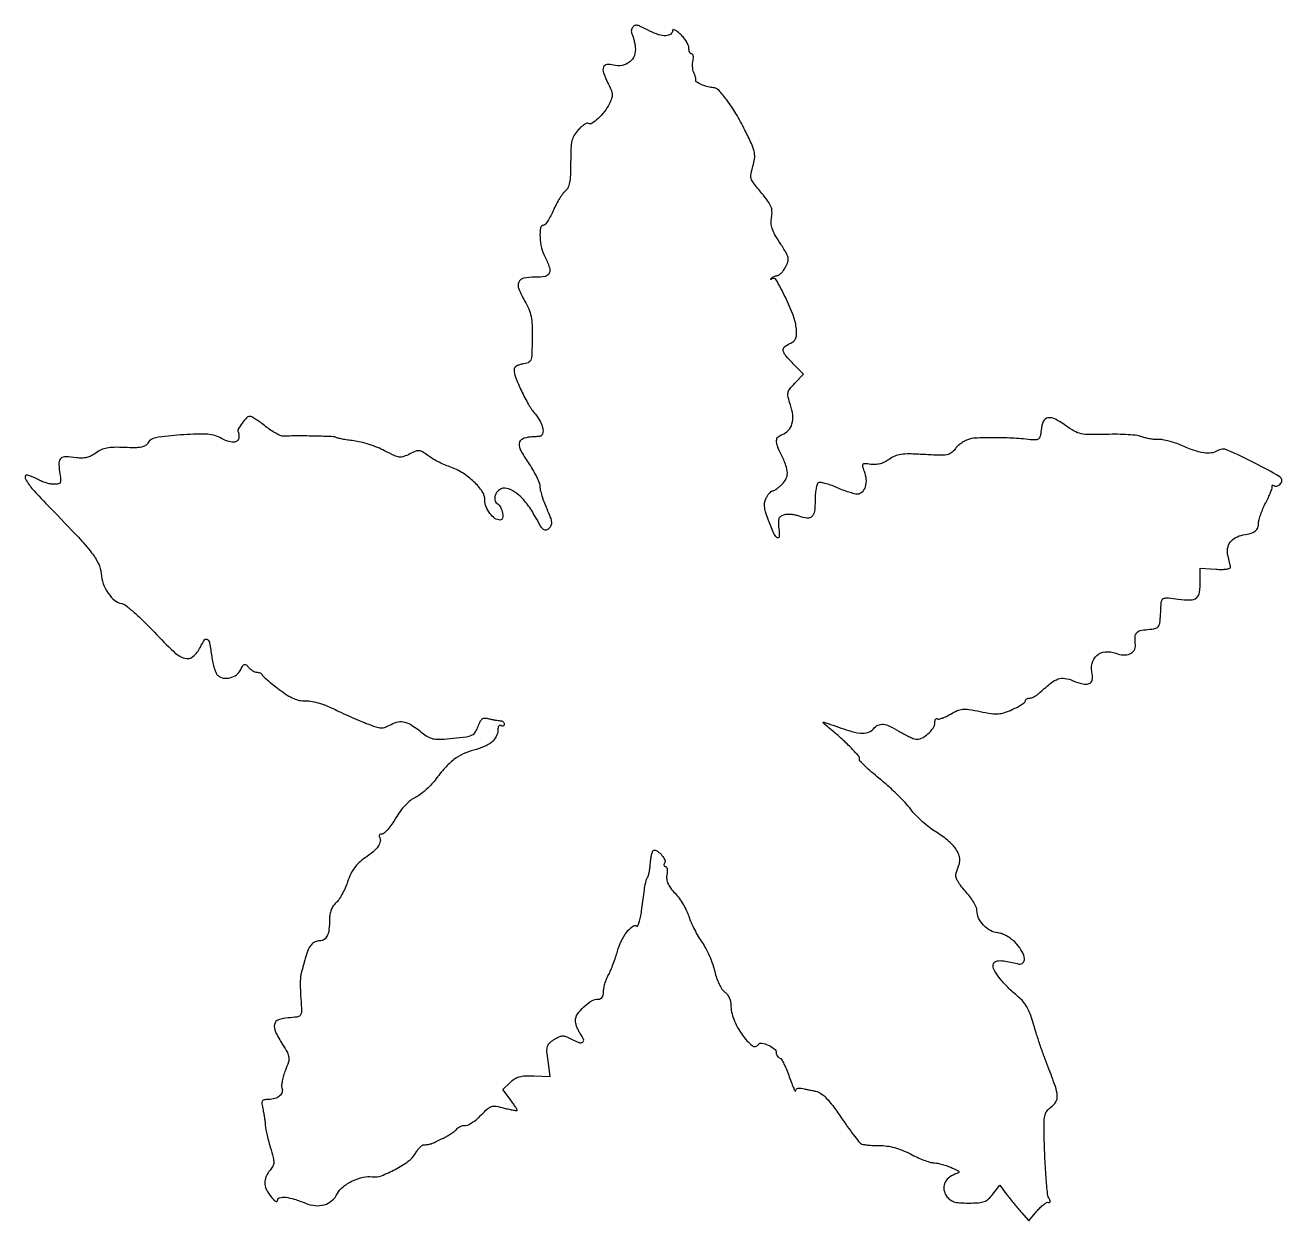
# Model space of a CAD drawing. Extents: x 0 to 388, y 0 to 369.
import ezdxf

# ---------------------------------------------------------------- set-up
doc = ezdxf.new("R2010")
doc.units = 0

msp = doc.modelspace()

# ---------------------------------------------------------------- linework, layer by layer
msp.add_lwpolyline([(187.5, 368, 0.077793), (187.308516, 367.544944, 0.058995), (187.24081, 367.006879, 0.059316), (187.300606, 366.471224, 0.081155), (187.485528, 366.023417, -0.063643), (187.743275, 365.456119, -0.014565), (188.025039, 364.438887, -0.014834), (188.282685, 363.238472, -0.013968), (188.474607, 362.000645, -0.12268), (188.176169, 359.48867, -0.132898), (186.733959, 357.496612, -0.126612), (184.420205, 356.440998, -0.105905), (181.714984, 356.535398, 0.086546), (179.640154, 356.687638, 0.294073), (178.627033, 355.882614, 0.168426), (178.638205, 354.132268, 0.032922), (179.90119, 351.193684, -0.016777), (180.982382, 348.886276, -0.081909), (181.325695, 347.490556, -0.10397), (181.160688, 346.223132, -0.035495), (180.421657, 344.511633, -0.045001), (178.916564, 342.155817, -0.040889), (176.96954, 340.024304, -0.040751), (175.079701, 338.535017, -0.292848), (173.972352, 338.517088, 0.244291), (173.52876, 338.550142, 0.039579), (172.738164, 338.134587, 0.036018), (171.808209, 337.449315, 0.024493), (170.851428, 336.547132, 0.056264), (169.599475, 334.911748, 0.078073), (168.907201, 333.204024, 0.047754), (168.583123, 330.797663, 0.009609), (168.5, 326.472909, -0.009774), (168.425259, 322.649882, -0.03505), (168.159333, 320.223617, -0.057918), (167.678208, 318.639964, -0.132332), (166.905436, 317.672108, 0.076793), (166.156479, 316.920509, 0.018169), (165.162633, 315.448994, 0.018279), (164.132418, 313.654387, 0.017113), (163.211666, 311.75, -0.017384), (162.330643, 309.930294, -0.025182), (161.418835, 308.395312, -0.022986), (160.580175, 307.250676, -0.226904), (160.05623, 307, 0.375142), (159.169835, 306.226029, 0.04518), (159.04356, 303.416521, 0.044082), (159.487377, 300.111603, 0.064873), (160.493839, 297.364307, -0.031025), (161.970022, 294.047118, -0.202812), (161.892392, 292.264913, -0.242562), (160.592447, 291.274356, -0.043829), (157.468615, 291, 0.047745), (153.965847, 290.664757, 0.245819), (152.490269, 289.488708, 0.204601), (152.465098, 287.420443, 0.033771), (154.272856, 283.76234, -0.030782), (155.557661, 281.201099, -0.051554), (156.269762, 278.902277, -0.040846), (156.588931, 276.156783, -0.012692), (156.62511, 272, -0.005339), (156.491366, 267.112413, -0.078771), (156.159175, 265.432741, -0.2076), (155.375005, 264.610749, -0.07137), (153.75, 264.183578, 0.046136), (152.697652, 263.962833, 0.061579), (151.807813, 263.563344, 0.076512), (151.203434, 263.056651, 0.182064), (151, 262.516483, 0.09485), (151.454629, 260.141481, 0.016321), (153.294905, 255.917884, 0.018715), (155.503923, 251.684834, 0.045307), (157.519868, 248.794019, -0.050068), (159.053504, 246.549679, -0.072289), (159.887866, 244.299443, -0.116091), (159.853732, 242.626507, -0.307938), (159, 241.875, -0.007526), (158.485264, 241.818512, -0.002427), (157.720937, 241.75, -0.00242), (156.869905, 241.682025, -0.002712), (156.05, 241.625, 0.087858), (153.585343, 241.023734, 0.273183), (152.626411, 239.688717, 0.148115), (153.087944, 237.463908, 0.026126), (155.34632, 233.787661, -0.016969), (156.745015, 231.601585, -0.019415), (157.926732, 229.419966, -0.018923), (158.779486, 227.509169, -0.09577), (159, 226.368459, 0.059266), (159.133075, 225.249711, 0.015035), (159.616335, 223.481962, 0.015119), (160.295012, 221.482042, 0.014771), (161.098162, 219.510994, -0.011102), (162.214759, 216.827207, -0.0657), (162.576856, 215.352993, -0.127975), (162.42478, 214.311002, -0.096777), (161.776601, 213.348029, -0.139468), (160.910812, 212.86573, -0.24038), (160.128176, 213.057841, -0.080828), (159.218296, 214.14474, -0.00931), (157.63838, 216.923084, 0.034155), (155.182042, 220.783159, 0.053444), (152.524862, 223.682841, 0.067213), (149.907291, 225.427881, 0.150255), (147.568822, 225.79447, 0.152591), (146.191654, 225.136637, 0.11409), (145.243008, 223.735404, 0.12951), (145.072406, 222.195583, 0.216268), (145.766826, 221.119827, -0.12782), (146.853509, 219.941432, -0.076689), (147.487777, 218.134555, -0.102498), (147.457164, 216.586184, -0.350013), (146.722375, 216, -0.156041), (145.128002, 216.509994, -0.073988), (143.557845, 218.023049, -0.069449), (142.396938, 220.062259, -0.094999), (142, 222.132574, 0.149352), (141.194186, 224.770101, 0.054244), (138.642749, 227.790642, 0.050244), (135.096791, 230.546108, 0.05531), (131.181215, 232.436063, -0.019192), (129.344839, 233.164354, -0.014608), (127.391385, 234.096338, -0.014833), (125.609242, 235.079286, -0.033216), (124.333876, 235.952013, 0.02523), (122.762606, 237.064452, 0.121338), (121.731286, 237.410943, 0.117506), (120.640047, 237.244551, 0.023003), (118.822855, 236.408395, -0.037), (116.943835, 235.606676, -0.113996), (115.578016, 235.466457, -0.077897), (114.007436, 235.918401, -0.011531), (111.039686, 237.384068, 0.025523), (108.853479, 238.388702, 0.016851), (106.251366, 239.326825, 0.016973), (103.6528, 240.069489, 0.031252), (101.490897, 240.467248, -0.006872), (99.622831, 240.717579, -0.009125), (97.931918, 240.999496, -0.006864), (96.531905, 241.279191, -0.085876), (96.032289, 241.480044, 0.129997), (95.160701, 241.744919, 0.0024), (90.316061, 241.89848, 0.006266), (85.036767, 241.974273, 0.00619), (79.735774, 241.918316, -0.107294), (78.819098, 242.095404, -0.024838), (77.398913, 242.788925, -0.02453), (75.809129, 243.770172, -0.021838), (74.25793, 244.938923, 0.015055), (72.745411, 246.111018, 0.018845), (71.271827, 247.100809, 0.017302), (69.996365, 247.829709, 0.121742), (69.30734, 248, 0.209397), (68.374916, 247.5916, 0.028346), (66.986827, 245.904481, 0.026733), (65.801845, 244.089224, 0.287354), (65.83102, 243.25, -0.11386), (65.89735, 243.07778, -0.011158), (65.950362, 242.632812, -0.013658), (65.987659, 242.092723, -0.010409), (66, 241.5, -0.219151), (65.534273, 240.488462, -0.176582), (64.401589, 240.064347, -0.088973), (62.544602, 240.380753, -0.032763), (60.099416, 241.44859, 0.115638), (55.872642, 242.514349, 0.023025), (48.032425, 242.284576, 0.018488), (40.257727, 241.407701, 0.231853), (37.892474, 239.772345, -0.132746), (37.111107, 238.973206, -0.086135), (35.894995, 238.51428, -0.047243), (33.966062, 238.33128, -0.01122), (30.735092, 238.403235, 0.014826), (27.460408, 238.45254, 0.043541), (25.219048, 238.223984, 0.059166), (23.464352, 237.668011, 0.052707), (21.81346, 236.699941, -0.042192), (20.394639, 235.827444, -0.056552), (18.979204, 235.304315, -0.056459), (17.480709, 235.111094, -0.041867), (15.81346, 235.22506, 0.027285), (12.540505, 235.544789, 0.186147), (11.031367, 235.035855, 0.222663), (10.40882, 233.711003, 0.039938), (10.62924, 230.917144, -0.01225), (10.949646, 228.541558, -0.134151), (10.800307, 227.599047, -0.246183), (10.223814, 227.147757, -0.049118), (8.877808, 227.035435, -0.04535), (7.787209, 227.150965, -0.023882), (6.464106, 227.480268, -0.023558), (5.130969, 227.950039, -0.033366), (4, 228.5, 0.065162), (0.767618, 229.825567, 0.627677), (0.041073, 228.978207, 0.080527), (2.104004, 225.780648, 0.009575), (7.890018, 219.604809, -0.003836), (16.469052, 210.655895, -0.024783), (20.531753, 205.901149, -0.051505), (22.605171, 202.553961, -0.093395), (23.44717, 199.456596, 0.068344), (24.136941, 196.307829, 0.062617), (25.661922, 193.358476, 0.068524), (27.680435, 191.14385, 0.137623), (29.821694, 190.184201, -0.132285), (31.033753, 189.656183, -0.011285), (33.659132, 187.460707, -0.014312), (36.701756, 184.639542, -0.010596), (39.906829, 181.356193, 0.014795), (45.875825, 175.343253, 0.111499), (49.295562, 173.305444, 0.260968), (51.826748, 173.805992, 0.100758), (54.110278, 176.723056, -0.033134), (55.437031, 178.98964, -0.440429), (56.291246, 179.114587, -0.179511), (56.980048, 177.94186, -0.010986), (57.612296, 173.864999, 0.021819), (57.954448, 171.935655, 0.025063), (58.452109, 170.132311, 0.025321), (59.020892, 168.665904, 0.114859), (59.571474, 167.940682, 0.135981), (61.287068, 167.16956, 0.102431), (63.361628, 167.277606, 0.098595), (65.288251, 168.214783, 0.115662), (66.580445, 169.776603, -0.019062), (67.265903, 171.034237, -0.184674), (67.734244, 171.404078, -0.26287), (68.23141, 171.29763, -0.038279), (68.977921, 170.526603, 0.044783), (69.558345, 169.94249, 0.040409), (70.252895, 169.44844, 0.042736), (70.952228, 169.108818, 0.091925), (71.539111, 169, -0.05676), (72.058853, 168.940808, -0.057037), (72.551072, 168.766277, -0.062656), (72.944001, 168.508928, -0.117809), (73.166667, 168.204347, 0.110315), (73.49578, 167.739888, 0.006019), (74.847289, 166.548424, 0.00912), (76.510883, 165.169049, 0.006518), (78.419847, 163.68446, 0.018307), (80.919842, 161.932159, 0.04163), (82.951837, 160.844337, 0.054176), (84.756838, 160.285855, 0.064857), (86.531428, 160.175178, -0.062139), (88.146676, 160.083212, -0.023454), (90.354674, 159.571129, -0.022397), (92.77714, 158.769484, -0.022576), (95.111581, 157.756226, 0.00543), (97.529789, 156.606549, 0.003515), (100.351283, 155.326507, 0.003534), (103.12575, 154.114667, 0.00668), (105.382149, 153.183515, 0.011733), (108.341182, 152.088072, 0.071361), (109.940853, 151.782723, 0.103858), (111.284977, 152.000795, 0.038321), (113.027484, 152.830558, -0.082388), (115.231486, 153.651652, -0.118175), (117.305385, 153.562326, -0.079007), (119.692736, 152.450081, -0.021457), (123.052839, 149.966134, 0.051209), (124.705489, 148.890059, 0.081624), (126.306663, 148.373719, 0.052179), (128.454929, 148.27742, 0.010658), (132.251314, 148.584767, 0.009289), (136.29607, 149.075251, 0.076628), (138.065715, 149.607598, 0.141162), (139.106425, 150.530804, 0.057377), (139.938062, 152.25217, -0.029232), (140.577361, 153.790448, -0.124056), (141.213836, 154.547364, -0.162293), (142.032931, 154.803424, -0.060829), (143.239588, 154.633009, 0.011562), (144.19668, 154.400124, 0.010233), (145.203191, 154.201223, 0.010331), (146.117151, 154.059374, 0.030607), (146.75, 154.013655, -0.083178), (147.227392, 153.928313, -0.091839), (147.632812, 153.692925, -0.099374), (147.904013, 153.346001, -0.116879), (148, 152.940983, -0.108972), (147.921712, 152.586039, -0.182303), (147.70625, 152.3746, -0.161196), (147.3821, 152.343488, -0.082592), (147, 152.5, 0.1935), (146.621739, 152.565437, 0.18433), (146.29375, 152.352632, 0.108335), (146.071686, 151.848422, 0.049799), (146, 151.130446, -0.120993), (145.509709, 149.133997, -0.098213), (144.124264, 147.411705, -0.074542), (141.812601, 145.998353, -0.038338), (138.587485, 144.917712, 0.04763), (135.296907, 143.74681, 0.055255), (132.460025, 142.017443, 0.046358), (129.708212, 139.451312, 0.021938), (126.640085, 135.686432, -0.029983), (125.314684, 134.112411, -0.022304), (123.677713, 132.536527, -0.022709), (121.993948, 131.184991, -0.046533), (120.54187, 130.318575, 0.059152), (119.016721, 129.355709, 0.032524), (117.39398, 127.855063, 0.03008), (115.818764, 125.982252, 0.027649), (114.431168, 123.882144, -0.019183), (113.240671, 122.012304, -0.026292), (112.021169, 120.43413, -0.025151), (110.916669, 119.273804, -0.192255), (110.230904, 119, 0.070303), (109.756141, 118.932914, 0.145278), (109.443381, 118.732759, 0.189734), (109.339065, 118.435939, 0.129855), (109.444227, 118.090242, -0.184158), (109.700748, 116.75165, -0.106806), (109.073448, 115.215547, -0.067895), (107.518786, 113.499477, -0.028638), (105.021913, 111.633199, 0.036279), (103.121867, 110.16728, 0.051476), (101.686365, 108.589697, 0.049165), (100.55838, 106.695786, 0.029567), (99.587815, 104.264386, -0.023495), (98.826597, 102.288115, -0.022049), (97.86868, 100.348527, -0.022633), (96.865902, 98.705901, -0.067441), (95.990847, 97.724191, 0.068082), (95.148356, 96.776584, 0.05525), (94.519506, 95.569863, 0.050895), (94.130562, 94.155225, 0.041676), (94, 92.591575, -0.026293), (93.839612, 89.543651, -0.080175), (93.298218, 87.549935, -0.13541), (92.357851, 86.4206, -0.152993), (91.015456, 86, 0.112085), (89.528633, 85.662459, 0.109157), (88.316755, 84.714263, 0.07713), (87.323993, 83.040909, 0.030682), (86.481507, 80.5, -0.000139), (86.147918, 79.241424, -0.000125), (85.802402, 77.940625, -0.000126), (85.492459, 76.776103, -0.000402), (85.285018, 76, 0.045694), (85.051992, 74.647841, 0.019686), (84.978827, 72.818211, 0.012538), (85.043399, 70.180324, 0.003377), (85.279011, 66, -0.023749), (85.313164, 63.806139, -0.19796), (84.913822, 62.91856, -0.158585), (83.955366, 62.464304, -0.013953), (81.25, 62.192502, 0.065748), (78.231914, 61.569592, 0.262142), (77.026949, 60.204593, 0.167736), (77.304859, 57.936403, 0.027207), (79.499911, 54.000141, -0.015638), (80.992972, 51.462515, -0.097603), (81.444778, 50.032207, -0.104321), (81.304166, 48.579871, -0.019053), (80.392143, 46.022043, 0.021237), (79.815621, 44.382557, 0.024645), (79.412297, 42.778916, 0.024758), (79.208353, 41.40732, 0.116653), (79.314087, 40.623885, -0.164493), (79.368086, 39.286092, -0.142438), (78.608534, 38.097677, -0.108825), (77.119042, 37.279448, -0.071505), (75.175, 37, 0.039229), (73.805985, 36.892423, 0.237139), (73.244449, 36.489404, 0.160184), (73.109686, 35.679782, 0.016486), (73.472222, 33.75, -0.009085), (73.747457, 32.395701, -0.008727), (73.977345, 31.014062, -0.008688), (74.137537, 29.789232, -0.030985), (74.177605, 29, 0.051224), (74.257813, 28.122316, 0.007738), (74.624307, 26.394078, 0.008609), (75.125453, 24.360848, 0.007348), (75.721941, 22.23516, -0.009259), (76.594055, 19.080938, -0.065742), (76.78355, 17.508601, -0.119875), (76.492495, 16.368573, -0.061826), (75.641558, 15.15642, 0.048259), (75.01311, 14.310798, 0.035493), (74.482208, 13.270087, 0.036193), (74.118535, 12.202822, 0.064102), (74, 11.282043, 0.116871), (74.46177, 9.333478, 0.041662), (75.963021, 6.877433, 0.082894), (77.331335, 5.5414, 0.597546), (77.966731, 5.863499, -0.341047), (78.610049, 6.656196, -0.084221), (80.396044, 6.770025, -0.049505), (83.124899, 6.2074, -0.022189), (86.573644, 4.961677, 0.073263), (89.595196, 4.207079, 0.097845), (92.402508, 4.479112, 0.104984), (94.752097, 5.765357, 0.096163), (96.46442, 7.931195, -0.107721), (98.188121, 10.011765, -0.053482), (101.109728, 11.833119, -0.053158), (104.393168, 13.010786, -0.096804), (107.228968, 13.138922, 0.129129), (110.024929, 13.444846, 0.031111), (114.300733, 15.395583, 0.032012), (118.345164, 17.898816, 0.105136), (120.458614, 20.199225, -0.023204), (121.161183, 21.271659, -0.030379), (121.904218, 22.177272, -0.03113), (122.590159, 22.830162, -0.176416), (123.056536, 23, 0.033934), (124.325552, 23.086226, 0.048425), (125.423607, 23.346179, 0.029925), (126.784951, 23.904279, 0.005712), (129.182151, 25.092927, 0.013683), (130.637853, 25.886497, 0.016189), (131.966813, 26.71756, 0.015137), (133.03544, 27.482882, 0.091618), (133.491168, 27.98571, -0.1081), (133.867477, 28.374615, -0.050906), (134.489167, 28.702052, -0.047114), (135.238758, 28.924833, -0.048721), (136.008331, 29, 0.113268), (136.936576, 29.213014, 0.032551), (138.226829, 29.945317, 0.030953), (139.615899, 30.986456, 0.028537), (140.906203, 32.218099, -0.019074), (142.833345, 34.128579, -0.112565), (144.060119, 34.82891, -0.117694), (145.443605, 34.91234, -0.021692), (147.956889, 34.357029, 0.008706), (149.507481, 33.971945, 0.01499), (150.812336, 33.712826, 0.009075), (151.860222, 33.5567, 0.452749), (152, 33.679423, 0.140357), (151.92516, 33.940778, 0.004914), (151.352992, 34.838151, 0.008798), (150.641371, 35.889489, 0.006002), (149.79742, 37.060134), (147.594839, 40.039284), (149.825826, 42.269642, -0.052671), (151.197893, 43.379208, -0.076417), (152.61638, 44.016466, -0.058651), (154.426577, 44.29473, -0.019445), (157.117398, 44.285241), (162.177982, 44.070481), (161.505819, 48.957691, -0.013993), (161.188671, 51.86402, -0.088891), (161.331408, 53.336903, -0.133308), (161.957797, 54.384301, -0.046715), (163.34063, 55.487534, -0.029421), (164.859185, 56.359452, -0.110667), (165.918727, 56.620937, -0.102029), (167.034906, 56.415709, -0.023019), (168.797018, 55.604966, 0.030641), (171.085586, 54.593951, 0.238107), (172.211106, 54.721434, 0.366669), (172.4648, 55.579059, 0.048971), (171.464695, 57.353868, -0.038162), (170.903884, 58.300731, -0.028584), (170.430254, 59.416963, -0.029196), (170.104458, 60.525862, -0.056908), (170, 61.44067, -0.155849), (170.606805, 63.340163, -0.050237), (172.576838, 65.591725, -0.050326), (174.983783, 67.425415, -0.138492), (177.018437, 68, 0.101358), (177.748951, 68.149624, 0.134966), (178.27665, 68.56973, 0.110895), (178.581602, 69.27283, 0.05452), (178.65937, 70.25, -0.054754), (178.745341, 71.323919, -0.023678), (179.082075, 72.720312, -0.023088), (179.584477, 74.186392, -0.028335), (180.191647, 75.5, 0.021829), (180.88701, 76.954452, 0.010355), (181.660768, 78.882682, 0.010241), (182.388095, 80.936082, 0.014283), (182.947922, 82.802747, -0.047087), (184.109695, 85.918392, -0.050885), (185.810467, 88.675675, -0.0608), (187.583188, 90.482627, -0.316771), (188.900171, 90.561698, 0.446253), (189.261897, 90.668026, 0.033741), (189.685722, 91.735405, 0.029162), (190.090782, 93.307222, 0.01587), (190.412758, 95.275223, -0.00105), (191.184801, 101.066478, -0.011268), (191.555507, 103.405734, -0.028666), (191.877317, 104.737965, -0.064901), (192.303159, 105.681505, 0.078322), (192.555607, 106.28321, 0.014614), (192.807936, 107.457282, 0.015331), (193.02262, 108.860549, 0.013478), (193.162013, 110.335946, -0.022191), (193.319393, 111.740053, -0.034792), (193.590981, 112.923684, -0.03831), (193.924416, 113.779072, -0.288238), (194.275816, 114, -0.162701), (195.443552, 113.609684, -0.061471), (196.697629, 112.398657, -0.063432), (197.567213, 110.991027, -0.250092), (197.504741, 110.007671, 0.068573), (197.334046, 109.621965, 0.14267), (197.335257, 109.296003, 0.190412), (197.503017, 109.081386, 0.133539), (197.802311, 109, -0.278409), (198.117939, 108.809486, -0.079933), (198.308069, 108.245477, -0.055682), (198.353219, 107.415813, -0.033012), (198.23164, 106.431412, 0.073115), (198.172022, 105.04299, 0.077655), (198.519491, 103.726531, 0.060453), (199.343727, 102.33201, 0.025837), (200.751692, 100.681412, -0.033961), (201.9969, 99.172687, -0.021377), (203.248578, 97.25954, -0.02144), (204.323311, 95.262625, -0.036404), (205.023417, 93.5, 0.027197), (205.707634, 91.680517, 0.01436), (206.741621, 89.5, 0.014248), (207.931, 87.32287, 0.021325), (209.102339, 85.5, -0.031786), (210.261051, 83.611085, -0.018714), (211.411797, 81.224349, -0.018677), (212.38689, 78.743404, -0.03017), (213.006757, 76.561613, 0.027441), (213.572718, 74.527429, 0.030734), (214.341249, 72.645362, 0.033113), (215.203321, 71.123275, 0.094847), (216.046454, 70.254909, -0.07523), (216.803796, 69.533375, -0.051222), (217.433942, 68.521711, -0.050254), (217.857292, 67.377227, -0.063554), (218, 66.25902, 0.098016), (218.880797, 61.809055, 0.053182), (221.550353, 56.888368, 0.070189), (224.539781, 53.637275, 0.453902), (226.475023, 53.959586, -0.307131), (227.518488, 54.427134, -0.064015), (229.536788, 53.797095, -0.061047), (231.414943, 52.639442, -0.227949), (232, 51.422818, 0.079125), (232.080744, 50.915783, 0.068238), (232.316608, 50.430125, 0.070254), (232.665853, 50.038809, 0.095317), (233.077814, 49.807395, -0.179465), (233.595462, 49.391442, -0.017045), (234.394072, 47.945654, -0.020075), (235.242853, 46.097028, -0.014478), (236.045168, 43.974062, 0.006591), (236.773809, 41.950064, 0.015028), (237.389246, 40.447692, 0.027766), (237.815533, 39.61748, 0.753711), (237.967354, 39.65638, -0.162016), (238.117801, 40.069217, -0.118929), (238.504473, 40.371393, -0.092579), (239.078298, 40.513014, -0.063237), (239.75, 40.466611, -0.00131), (240.610411, 40.294078, -0.000524), (241.78752, 40.053543, -0.000519), (243.055873, 39.791604, -0.000655), (244.22879, 39.546502, -0.102107), (245.784794, 38.868695, -0.046892), (247.47286, 37.423481, -0.032227), (249.450948, 35.096829, -0.011641), (251.962751, 31.555201, 0.005868), (253.96542, 28.661211, 0.008004), (255.842215, 26.103752, 0.005564), (257.465528, 24.013091, 0.086684), (258.140901, 23.412918, 0.093375), (258.862806, 23.135105, 0.016633), (260.299682, 22.92104, 0.017469), (262.022873, 22.783419, 0.01497), (263.842776, 22.756442, -0.036428), (266.160011, 22.622571, -0.033401), (268.50314, 22.154156, -0.031129), (270.914251, 21.338178, -0.023871), (273.435835, 20.162454, 0.014389), (275.522478, 19.140934, 0.015719), (277.604475, 18.27282, 0.015319), (279.424439, 17.64339, 0.07179), (280.51557, 17.468424, -0.044978), (281.519432, 17.362061, -0.015914), (282.929117, 17.036032, -0.015648), (284.463292, 16.577545, -0.017753), (285.901525, 16.04079, -0.006868), (287.936599, 15.164894, -0.15352), (288.411399, 14.744383, -0.432471), (288.305032, 14.367482, -0.031275), (287.201327, 13.878772, 0.088658), (285.205633, 12.706333, 0.124182), (284.016648, 11.02556, 0.134042), (283.81747, 9.08121, 0.112116), (284.604263, 7.154606, 0.073867), (285.6319, 6.070096, 0.090471), (286.865624, 5.420887, 0.05987), (288.628638, 5.092137, 0.016191), (291.473297, 5, 0.016701), (294.505822, 5.101322, 0.071572), (296.270254, 5.476842, 0.096348), (297.586672, 6.274382, 0.044717), (298.946584, 7.75), (301.059981, 10.5), (303.27999, 7.588951, 0.004902), (304.293656, 6.286436, 0.003019), (305.510836, 4.772518, 0.003027), (306.732551, 3.290032, 0.005416), (307.7569, 2.088951), (310.0138, -0.5), (312.530794, 2.5, -0.023372), (313.571461, 3.628775, -0.031737), (314.616987, 4.538034, -0.032856), (315.538493, 5.150587, -0.196685), (316.098224, 5.225223, 0.114998), (316.447182, 5.215848, 0.278492), (316.629399, 5.384024, 0.163871), (316.615064, 5.720124, 0.046558), (316.379447, 6.195059, -0.112651), (315.827217, 7.811412, -0.006794), (315.356593, 12.953168, -0.009291), (314.972963, 19.436113, -0.00531), (314.738463, 27.275244, -0.013388), (314.762225, 30.44842, -0.060686), (315.04819, 32.272742, -0.098463), (315.685217, 33.517546, -0.07275), (316.813534, 34.581948, 0.10313), (318.353069, 36.220505, 0.154247), (318.821464, 38.112919, 0.068801), (318.231576, 41.010539, 0.008964), (316.028941, 46.931482, -0.006729), (314.776589, 50.252452, -0.004895), (313.469766, 53.977959, -0.004946), (312.29935, 57.537362, -0.010811), (311.488983, 60.291356, 0.022914), (310.64583, 62.920141, 0.032397), (309.6415, 65.163304, 0.037133), (308.506156, 66.974339, 0.06073), (307.265605, 68.291356, -0.018336), (303.899971, 71.307226, -0.02896), (301.271207, 74.154128, -0.032498), (299.493554, 76.629965, -0.140344), (299, 78.353704, -0.214524), (299.465629, 79.38902, -0.167509), (300.617051, 79.867139, -0.062868), (302.846833, 79.724392, -0.011189), (306.94061, 78.843785, 0.256312), (308.204191, 79.190179, 0.229971), (308.673119, 80.477485, 0.10354), (307.978785, 82.651825, 0.053532), (306.307823, 84.980554, 0.036948), (304.966859, 86.274536, 0.037966), (303.461602, 87.344188, 0.040648), (301.939659, 88.099496, 0.067659), (300.553055, 88.445151, -0.098309), (298.167067, 89.196784, -0.077852), (296.020604, 90.850857, -0.079394), (294.518106, 93.045198, -0.110371), (293.995222, 95.360784, 0.105547), (293.762688, 96.438291, 0.027982), (292.947398, 98.008867, 0.027098), (291.796114, 99.732271, 0.024944), (290.434869, 101.37153, -0.020056), (288.90621, 103.176225, -0.04504), (287.934493, 104.683433, -0.063446), (287.475225, 105.918895, -0.156639), (287.5531, 106.87153, 0.02402), (288.45213, 109.378812, 0.077689), (288.700346, 111.125163, 0.09471), (288.38323, 112.667863, 0.047147), (287.448074, 114.438905, 0.050983), (286.478247, 115.633513, 0.020444), (284.930566, 117.06415, 0.019977), (283.123789, 118.481774, 0.023817), (281.309726, 119.664376, -0.032357), (279.378216, 120.97105, -0.018281), (277.207827, 122.784472, -0.01819), (275.144061, 124.781509, -0.02834), (273.533729, 126.659619, 0.025173), (271.799192, 128.708694, 0.010829), (269.293989, 131.269356, 0.010683), (266.503302, 133.886521, 0.013886), (263.83214, 136.155594, -0.008828), (261.421327, 138.161889, -0.013785), (259.425872, 139.981351, -0.007877), (257.849939, 141.548552, -0.267249), (257.724019, 142.041424, 0.250448), (257.508675, 143.010601, 0.013428), (255.322941, 145.422258, 0.018358), (252.424667, 148.237873, 0.011998), (248.890556, 151.276931, -0.003392), (246.927417, 152.907155, -0.107455), (246.546953, 153.400517, -0.645515), (246.695706, 153.575834, -0.016494), (248, 153.154824, 0.008603), (254.466775, 150.95417, 0.048324), (258.031766, 150.178543, 0.103346), (260.314238, 150.38062, 0.146997), (262, 151.5, -0.106372), (263.395068, 152.596477, -0.137343), (264.990592, 152.888793, -0.089053), (267.026026, 152.326748, -0.026636), (269.861744, 150.77643, 0.013828), (271.359939, 149.906802, 0.014334), (272.886288, 149.132232, 0.014165), (274.242537, 148.538555, 0.058275), (275.105816, 148.301622, 0.155375), (276.839572, 148.5758, 0.06272), (278.852484, 149.924729, 0.062647), (280.472212, 151.734688, 0.152378), (281, 153.426312, -0.047804), (281.058706, 154.038942, -0.104077), (281.241067, 154.472103, -0.181365), (281.510349, 154.658744, -0.202926), (281.820653, 154.610842, 0.198652), (282.328422, 154.528181, 0.028839), (283.353608, 154.832416, 0.028969), (284.583918, 155.35849, 0.021101), (285.886816, 156.077363, -0.033746), (287.917785, 157.131905, -0.08214), (289.548708, 157.544067, -0.060004), (291.517163, 157.472694, -0.011895), (294.99285, 156.840604, 0.013841), (298.400251, 156.234623, 0.052872), (300.552754, 156.142703, 0.063738), (302.467918, 156.511566, 0.026521), (304.926687, 157.46694, 0.016169), (306.487249, 158.232298, 0.023624), (307.803464, 159.013323, 0.02073), (308.792983, 159.726096, 0.23022), (309, 160.151874, -0.152468), (309.100979, 160.475326, -0.098195), (309.385235, 160.750863, -0.080953), (309.810007, 160.93675, -0.062821), (310.311439, 161, 0.094179), (310.947834, 161.120942, 0.031672), (311.807094, 161.524341, 0.030204), (312.722882, 162.101868, 0.030296), (313.561439, 162.78499, -0.016842), (316.95349, 165.703491, -0.08501), (319.129842, 166.912878, -0.126506), (321.147719, 167.086677, -0.057569), (323.710471, 166.347613, 0.040003), (326.688596, 165.374505, 0.144829), (328.658631, 165.476655, 0.253894), (329.615603, 166.537315, 0.121258), (329.606961, 168.429855, -0.114094), (329.546239, 171.67691, -0.161246), (330.993092, 174.156246, -0.160224), (333.64218, 175.292103, -0.112408), (336.882082, 174.846883, 0.070522), (339.258723, 174.316349, 0.117585), (341.274212, 174.631852, 0.15763), (342.555209, 175.715341, 0.160068), (342.949539, 177.336504, -0.025995), (342.87978, 179.932979, -0.161182), (343.324302, 181.17096, -0.175625), (344.397172, 181.841719, -0.032127), (346.75, 182.189635, 0.032036), (349.233408, 182.556397, 0.226322), (350.174259, 183.280314, 0.101368), (350.587219, 184.785399, 0.004218), (350.908107, 190.378831, -0.116281), (351.187715, 191.349759, -0.211854), (351.836673, 191.834297, -0.080232), (353.151534, 191.918157, -0.008864), (356.156838, 191.573583, 0.030311), (359.951514, 191.302636, 0.17902), (361.796347, 191.962724, 0.186136), (362.727058, 193.646945, 0.0332), (362.984687, 197.300082), (363, 201.100164), (367.75, 200.800082, 0.017313), (369.667947, 200.745465, 0.037409), (371.138408, 200.864739, 0.052574), (372.100546, 201.121481, 0.357423), (372.327119, 201.518644, 0.011062), (372.221244, 202.068455, 0.00272), (372.022394, 202.966959, 0.002784), (371.783221, 203.993943, 0.00278), (371.532527, 205.018644, -0.102167), (371.44019, 207.222592, -0.119075), (372.252329, 209.149984, -0.11108), (373.912422, 210.587655, -0.080396), (376.233504, 211.387924, 0.02523), (378.664236, 211.936649, 0.09757), (380.038139, 212.629362, 0.145068), (380.752792, 213.627974, 0.083449), (381, 215.098855, -0.067761), (381.140956, 216.134174, -0.017781), (381.64688, 217.734545, -0.017725), (382.359213, 219.532645, -0.017323), (383.202144, 221.289838, 0.01139), (384.029107, 222.962563, 0.015621), (384.690751, 224.505412, 0.012311), (385.162715, 225.801326, 0.149414), (385.177368, 226.32433, -0.109131), (385.163592, 226.593023, -0.266114), (385.284849, 226.741038, -0.176593), (385.52731, 226.7446, -0.054726), (385.861917, 226.58534, 0.148702), (386.293986, 226.471171, 0.082637), (386.832511, 226.581349, 0.069908), (387.39276, 226.89201, 0.058112), (387.886133, 227.362798, 0.461483), (387.539166, 229.360116, 0.015628), (379.627764, 233.711141, 0.016234), (371.316093, 237.614989, 0.24584), (368.237889, 237.38219, -0.10777), (366.372421, 236.716228, -0.069059), (364.06362, 236.738663, -0.048214), (361.112685, 237.473229, -0.01904), (357.221078, 239.020356, 0.021196), (355.306925, 239.771799, 0.019325), (353.276543, 240.384457, 0.019746), (351.419726, 240.789793, 0.057434), (350.110928, 240.869329, -0.034477), (348.929885, 240.886907, -0.020475), (347.532585, 241.062136, -0.020436), (346.146903, 241.352512, -0.032931), (345, 241.724038, 0.066045), (343.529249, 242.095217, 0.01229), (340.748574, 242.348216, 0.012978), (337.460806, 242.480462, 0.011527), (334.037699, 242.450324, -0.008358), (328.814665, 242.371237, -0.053348), (326.1845, 242.656857, -0.075855), (324.083943, 243.462379, -0.026305), (321.344448, 245.219093, 0.035788), (318.052558, 247.243056, 0.167829), (315.885964, 247.564191, 0.249122), (314.500987, 246.458539, 0.078418), (313.817635, 243.807339, -0.023731), (313.540943, 241.888329, -0.163415), (313.0786, 241.070654, -0.181401), (312.243343, 240.743501, -0.030598), (310.5, 240.825086, 0.014418), (304.778981, 241.278606, 0.012837), (298.815005, 241.425358, 0.010833), (293.551739, 241.305671, 0.077285), (291.061212, 240.804276, 0.045628), (290.021336, 240.309476, 0.029236), (288.912236, 239.5608, 0.029306), (287.903411, 238.692245, 0.047628), (287.17023, 237.83265, -0.091052), (286.042361, 236.720945, -0.107982), (284.656498, 236.165089, -0.049572), (282.406642, 236.01355, -0.006504), (277.614029, 236.228485, 0.008599), (273.075892, 236.41296, 0.040586), (270.476679, 236.262823, 0.067069), (268.609445, 235.74049, 0.057548), (266.839154, 234.722961, -0.043318), (265.49494, 233.898711, -0.049646), (264.087574, 233.362113, -0.051192), (262.640931, 233.124559, -0.051594), (261.180096, 233.186875, 0.013657), (259.328997, 233.407104, 0.226303), (258.762096, 233.197591, 0.271195), (258.627762, 232.653443, 0.018928), (259.151412, 231.101757, -0.070673), (259.716014, 228.602873, -0.090561), (259.482118, 226.260591, -0.120473), (258.539864, 224.614708, -0.20559), (257.108066, 224, -0.062677), (256.10381, 224.126383, -0.013933), (254.436197, 224.602744, -0.014263), (252.527463, 225.266426, -0.01333), (250.615592, 226.051893, 0.017569), (248.766872, 226.793165, 0.023883), (247.049185, 227.321588, 0.02208), (245.627454, 227.619476, 0.180926), (244.988473, 227.492876, 0.187205), (244.603089, 226.982862, 0.024542), (244.290364, 225.634486, 0.025781), (244.072162, 223.929336, 0.018933), (244, 222.024316, -0.030756), (243.793272, 218.666761, -0.170699), (243.001176, 217.072526, -0.228267), (241.54299, 216.584943, -0.057236), (239.039033, 217.19904, 0.03921), (237.943665, 217.509837, 0.028337), (236.686512, 217.688833, 0.028822), (235.464781, 217.722003, 0.053907), (234.486278, 217.585912, 0.076323), (233.420867, 217.137653, 0.16346), (232.855602, 216.461258, 0.100991), (232.662578, 215.342018, 0.019482), (232.80604, 213.280453, -0.042051), (232.866536, 210.799895, -0.623449), (232.253169, 210.543338, -0.113036), (231.170935, 212.037435, -0.011441), (229.53756, 216.140224, -0.016474), (228.727212, 218.560748, -0.050542), (228.402539, 220.257074, -0.072626), (228.479729, 221.612568, -0.072505), (228.94125, 222.890224, -0.026588), (229.430459, 223.697972, -0.034216), (229.966714, 224.380253, -0.036508), (230.474748, 224.866296, -0.174308), (230.846622, 225, 0.130891), (231.270083, 225.112786, 0.019676), (232.021573, 225.583879, 0.020962), (232.882633, 226.226601, 0.016725), (233.756395, 226.987674, 0.088999), (235.031382, 228.688578, 0.122703), (235.449146, 230.543489, 0.084492), (234.995917, 232.884394, 0.025733), (233.547468, 236.205303, -0.023836), (232.36753, 238.882839, -0.104257), (232.094008, 240.581516, -0.189324), (232.596768, 241.700321, -0.117262), (233.848243, 242.451834, 0.130646), (235.736598, 243.654638, 0.117372), (236.871793, 245.683397, 0.094217), (237.112747, 248.396093, 0.058025), (236.426118, 251.537234, -0.018464), (235.682899, 253.990134, -0.112796), (235.639981, 255.304637, -0.120996), (236.175392, 256.463424, -0.022588), (237.728917, 258.238938), (240.383205, 261.009418), (237.191603, 264.302316, -0.017836), (234.845675, 266.902124, -0.137924), (234.178015, 268.380001, -0.261047), (234.596657, 269.490568, -0.070643), (236.25, 270.523817, 0.062669), (237.358953, 271.192606, 0.120943), (237.992523, 272.005215, 0.09596), (238.261187, 273.151749, 0.029958), (238.223822, 274.925912, 0.069989), (237.294203, 279.069331, 0.022947), (234.816207, 284.828256, 0.015151), (231.995879, 290.212355, 0.452594), (230.660741, 290.494074, -0.023805), (230.432539, 290.339801, -0.49046), (230.365447, 290.365447, -0.228168), (230.382751, 290.476233, -0.014362), (230.583333, 290.75, -0.07792), (230.889077, 291.037254, -0.046465), (231.326757, 291.279687, -0.04522), (231.820163, 291.44462, -0.05812), (232.294988, 291.5, 0.158139), (232.827257, 291.672663, 0.040511), (233.523592, 292.269174, 0.037162), (234.247487, 293.116175, 0.030368), (234.893017, 294.118465, 0.050339), (235.618433, 295.783529, 0.135267), (235.671412, 297.063206, 0.079322), (235.054755, 298.581326, 0.010219), (233.171114, 301.555381, -0.017467), (231.602038, 304.114077, -0.049628), (230.757641, 306.025482, -0.066848), (230.444731, 307.713262, -0.058884), (230.566141, 309.500871, 0.056984), (230.695645, 311.306448, 0.085549), (230.362602, 312.846876, 0.061168), (229.431448, 314.528133, 0.017009), (227.576389, 316.908569, -0.007752), (224.979714, 320.116377, -0.096482), (224.27018, 321.504152, -0.124504), (224.223659, 322.933977, -0.016024), (224.979821, 325.92964, 0.053693), (225.350819, 328.06509, 0.077609), (225.178596, 329.969751, 0.047327), (224.341048, 332.339964, 0.009204), (222.355288, 336.423038, 0.016149), (219.515583, 341.579806, 0.025775), (216.728794, 345.767306, 0.025792), (214.234781, 348.787233, 0.196254), (212.600645, 349.55922, -0.052827), (210.941784, 349.82575, -0.032207), (209.062199, 350.467995, -0.025762), (207.447083, 351.238567, -0.329283), (207.179072, 351.81094, 0.092074), (207.184594, 352.187846, 0.020872), (207.050226, 352.816041, 0.020932), (206.831175, 353.5387, 0.01898), (206.546035, 354.264944, -0.053708), (206.288023, 355.085139, -0.032577), (206.153663, 356.094546, -0.032367), (206.151097, 357.125914, -0.048426), (206.293657, 358.014944, 0.041292), (206.426754, 358.775524, 0.070963), (206.394025, 359.41689, 0.10726), (206.210445, 359.84349, 0.242258), (205.90638, 360, -0.1922), (205.560228, 360.138165, -0.087836), (205.266249, 360.536295, -0.067667), (205.066775, 361.126964, -0.047675), (205, 361.825686, 0.098805), (204.827543, 362.689884, 0.036434), (204.265625, 363.804986, 0.034375), (203.456676, 364.966534, 0.034902), (202.5, 366, 0.021415), (201.539292, 366.82804, 0.048771), (200.734375, 367.345192, 0.106661), (200.213247, 367.484435, 0.428514), (200, 367.281303, -0.241755), (199.408997, 366.130421, -0.146849), (197.928559, 365.622725, -0.084928), (195.660529, 365.920842, -0.042927), (192.981992, 367.009187, 0.004846), (189.994854, 368.496801, 0.068494), (188.861085, 368.866972, 0.205279), (188.15113, 368.703641, 0.096843)], format="xyb", close=True)

doc.saveas('drawing.dxf')
